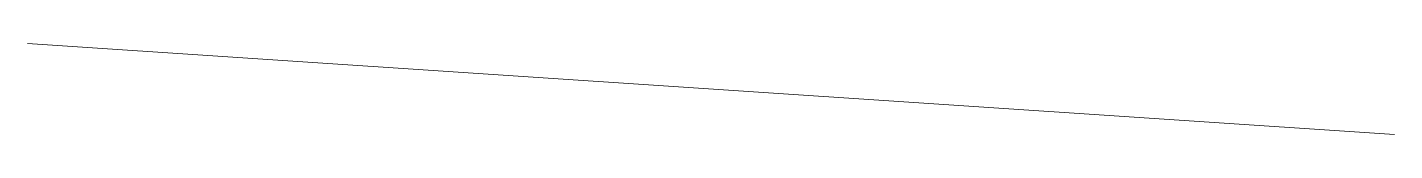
# Model space of a CAD drawing. Header units: inches. Extents: x -7.9 to 3.4, y 2.1 to 2.8.
import ezdxf

# ---------------------------------------------------------------- set-up
doc = ezdxf.new("R2010")
doc.units = ezdxf.units.IN
doc.header["$MEASUREMENT"] = 0
doc.layers.add('Layer 1', color=7, linetype='Continuous')

msp = doc.modelspace()

# ---------------------------------------------------------------- linework, layer by layer
at = {"layer": 'Layer 1', "color": 250, "lineweight": 18}
msp.add_open_spline([(-7.868, 2.83), (-7.868, 2.83), (3.416, 2.079), (3.416, 2.079)], degree=3, dxfattribs=at)

doc.saveas('drawing.dxf')
